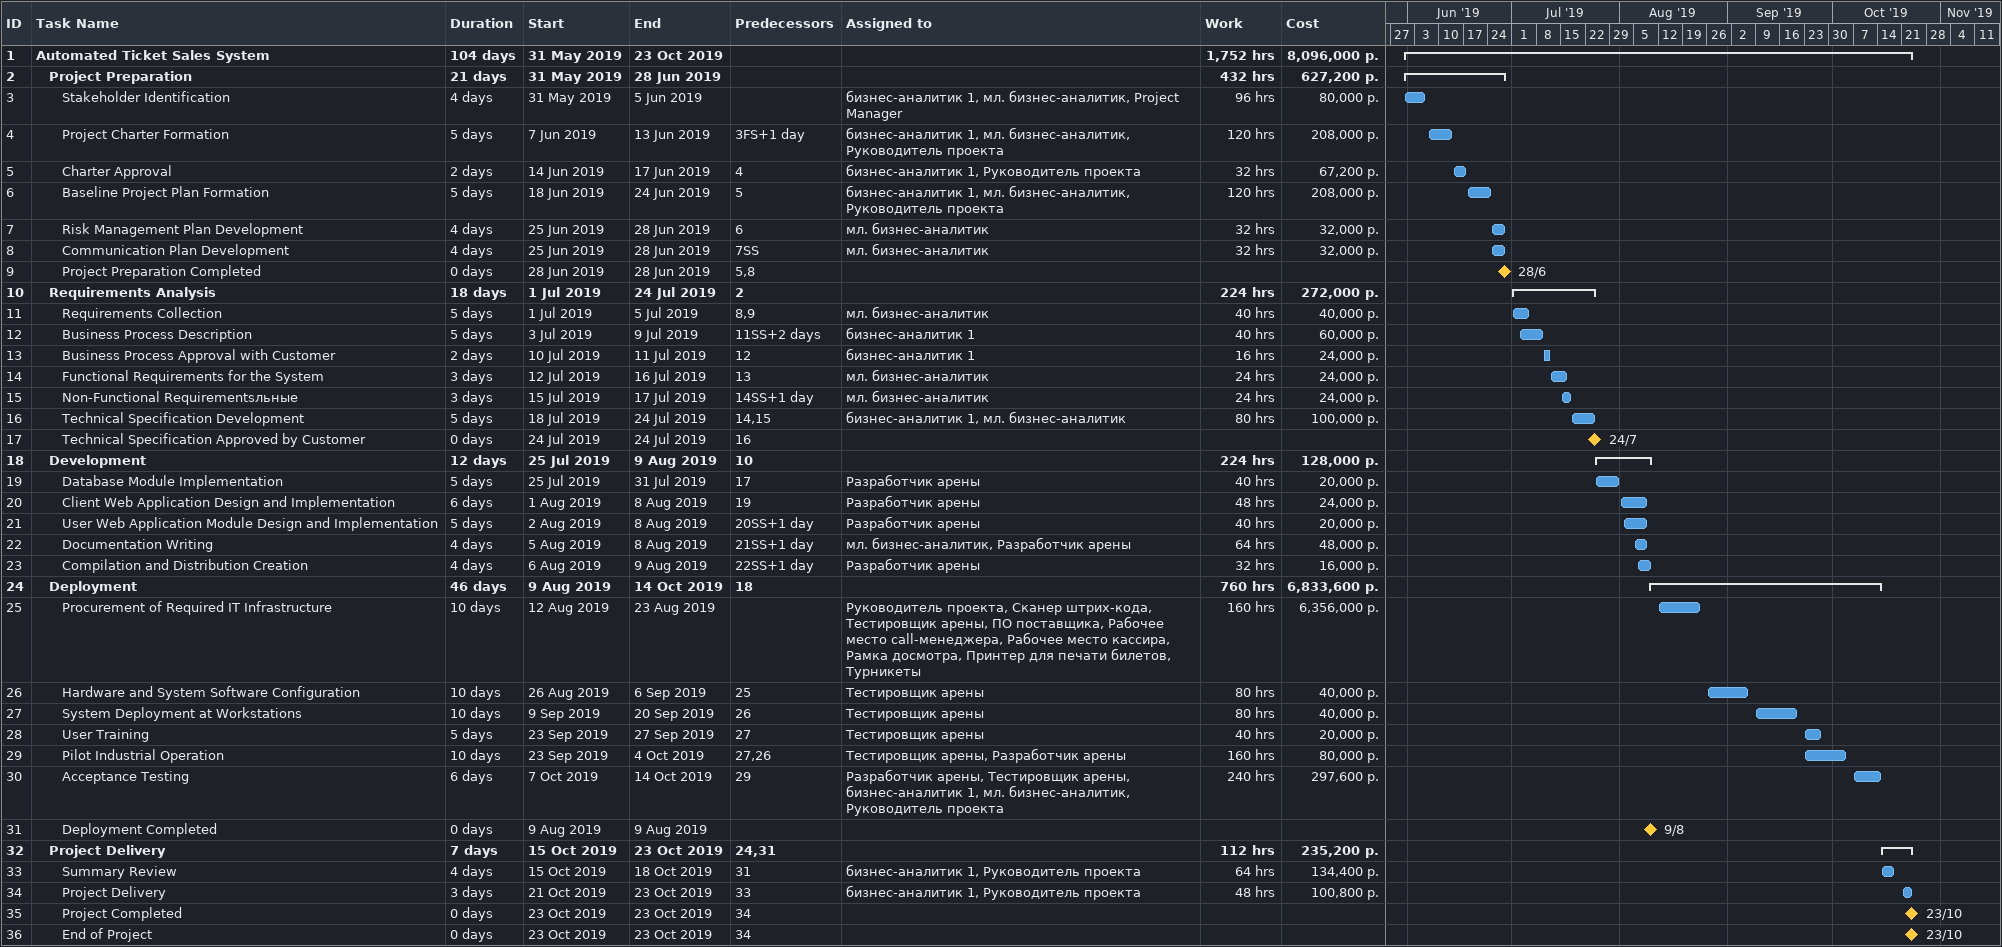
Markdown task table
| ID | Level | Task | Duration | Start | Finish | Predecessors | Resources | Work (h) | Cost (р.) |
|---|---|---|---|---|---|---|---|---|---|
| 1 | 1 | **Automated Ticket Sales System** | 104d | 2019-05-31 | 2019-10-23 |  |  | 1752 | 8096000 |
| 2 | 2 | **Project Preparation** | 21d | 2019-05-31 | 2019-06-28 |  |  | 432 | 627200 |
| 3 | 3 | Stakeholder Identification | 4d | 2019-05-31 | 2019-06-05 |  | бизнес-аналитик 1, мл. бизнес-аналитик, Project Manager | 96 | 80000 |
| 4 | 3 | Project Charter Formation | 5d | 2019-06-07 | 2019-06-13 | 3FS+1d | бизнес-аналитик 1, мл. бизнес-аналитик, Руководитель проекта | 120 | 208000 |
| 5 | 3 | Charter Approval | 2d | 2019-06-14 | 2019-06-17 | 4 | бизнес-аналитик 1, Руководитель проекта | 32 | 67200 |
| 6 | 3 | Baseline Project Plan Formation | 5d | 2019-06-18 | 2019-06-24 | 5 | бизнес-аналитик 1, мл. бизнес-аналитик, Руководитель проекта | 120 | 208000 |
| 7 | 3 | Risk Management Plan Development | 4d | 2019-06-25 | 2019-06-28 | 6 | мл. бизнес-аналитик | 32 | 32000 |
| 8 | 3 | Communication Plan Development | 4d | 2019-06-25 | 2019-06-28 | 7SS | мл. бизнес-аналитик | 32 | 32000 |
| 9 | 3 | Project Preparation Completed | 0d | 2019-06-28 | 2019-06-28 | 5, 8 |  |  |  |
| 10 | 2 | **Requirements Analysis** | 18d | 2019-07-01 | 2019-07-24 | 2 |  | 224 | 272000 |
| 11 | 3 | Requirements Collection | 5d | 2019-07-01 | 2019-07-05 | 8, 9 | мл. бизнес-аналитик | 40 | 40000 |
| 12 | 3 | Business Process Description | 5d | 2019-07-03 | 2019-07-09 | 11SS+2d | бизнес-аналитик 1 | 40 | 60000 |
| 13 | 3 | Business Process Approval with Customer | 2d | 2019-07-10 | 2019-07-11 | 12 | бизнес-аналитик 1 | 16 | 24000 |
| 14 | 3 | Functional Requirements for the System | 3d | 2019-07-12 | 2019-07-16 | 13 | мл. бизнес-аналитик | 24 | 24000 |
| 15 | 3 | Non-Functional Requirementsльные | 3d | 2019-07-15 | 2019-07-17 | 14SS+1d | мл. бизнес-аналитик | 24 | 24000 |
| 16 | 3 | Technical Specification Development | 5d | 2019-07-18 | 2019-07-24 | 14, 15 | бизнес-аналитик 1, мл. бизнес-аналитик | 80 | 100000 |
| 17 | 3 | Technical Specification Approved by Customer | 0d | 2019-07-24 | 2019-07-24 | 16 |  |  |  |
| 18 | 2 | **Development** | 12d | 2019-07-25 | 2019-08-09 | 10 |  | 224 | 128000 |
| 19 | 3 | Database Module Implementation | 5d | 2019-07-25 | 2019-07-31 | 17 | Разработчик арены | 40 | 20000 |
| 20 | 3 | Client Web Application Design and Implementation | 6d | 2019-08-01 | 2019-08-08 | 19 | Разработчик арены | 48 | 24000 |
| 21 | 3 | User Web Application Module Design and Implementation | 5d | 2019-08-02 | 2019-08-08 | 20SS+1d | Разработчик арены | 40 | 20000 |
| 22 | 3 | Documentation Writing | 4d | 2019-08-05 | 2019-08-08 | 21SS+1d | мл. бизнес-аналитик, Разработчик арены | 64 | 48000 |
| 23 | 3 | Compilation and Distribution Creation | 4d | 2019-08-06 | 2019-08-09 | 22SS+1d | Разработчик арены | 32 | 16000 |
| 24 | 2 | **Deployment** | 46d | 2019-08-09 | 2019-10-14 | 18 |  | 760 | 6833600 |
| 25 | 3 | Procurement of Required IT Infrastructure | 10d | 2019-08-12 | 2019-08-23 |  | Руководитель проекта, Сканер штрих-кода, Тестировщик арены, ПО поставщика, Рабочее место call-менеджера, Рабочее место кассира, Рамка досмотра, Принтер для печати билетов, Турникеты | 160 | 6356000 |
| 26 | 3 | Hardware and System Software Configuration | 10d | 2019-08-26 | 2019-09-06 | 25 | Тестировщик арены | 80 | 40000 |
| 27 | 3 | System Deployment at Workstations | 10d | 2019-09-09 | 2019-09-20 | 26 | Тестировщик арены | 80 | 40000 |
| 28 | 3 | User Training | 5d | 2019-09-23 | 2019-09-27 | 27 | Тестировщик арены | 40 | 20000 |
| 29 | 3 | Pilot Industrial Operation | 10d | 2019-09-23 | 2019-10-04 | 27, 26 | Тестировщик арены, Разработчик арены | 160 | 80000 |
| 30 | 3 | Acceptance Testing | 6d | 2019-10-07 | 2019-10-14 | 29 | Разработчик арены, Тестировщик арены, бизнес-аналитик 1, мл. бизнес-аналитик, Руководитель проекта | 240 | 297600 |
| 31 | 3 | Deployment Completed | 0d | 2019-08-09 | 2019-08-09 |  |  |  |  |
| 32 | 2 | **Project Delivery** | 7d | 2019-10-15 | 2019-10-23 | 24, 31 |  | 112 | 235200 |
| 33 | 3 | Summary Review | 4d | 2019-10-15 | 2019-10-18 | 31 | бизнес-аналитик 1, Руководитель проекта | 64 | 134400 |
| 34 | 3 | Project Delivery | 3d | 2019-10-21 | 2019-10-23 | 33 | бизнес-аналитик 1, Руководитель проекта | 48 | 100800 |
| 35 | 3 | Project Completed | 0d | 2019-10-23 | 2019-10-23 | 34 |  |  |  |
| 36 | 3 | End of Project | 0d | 2019-10-23 | 2019-10-23 | 34 |  |  |  |
